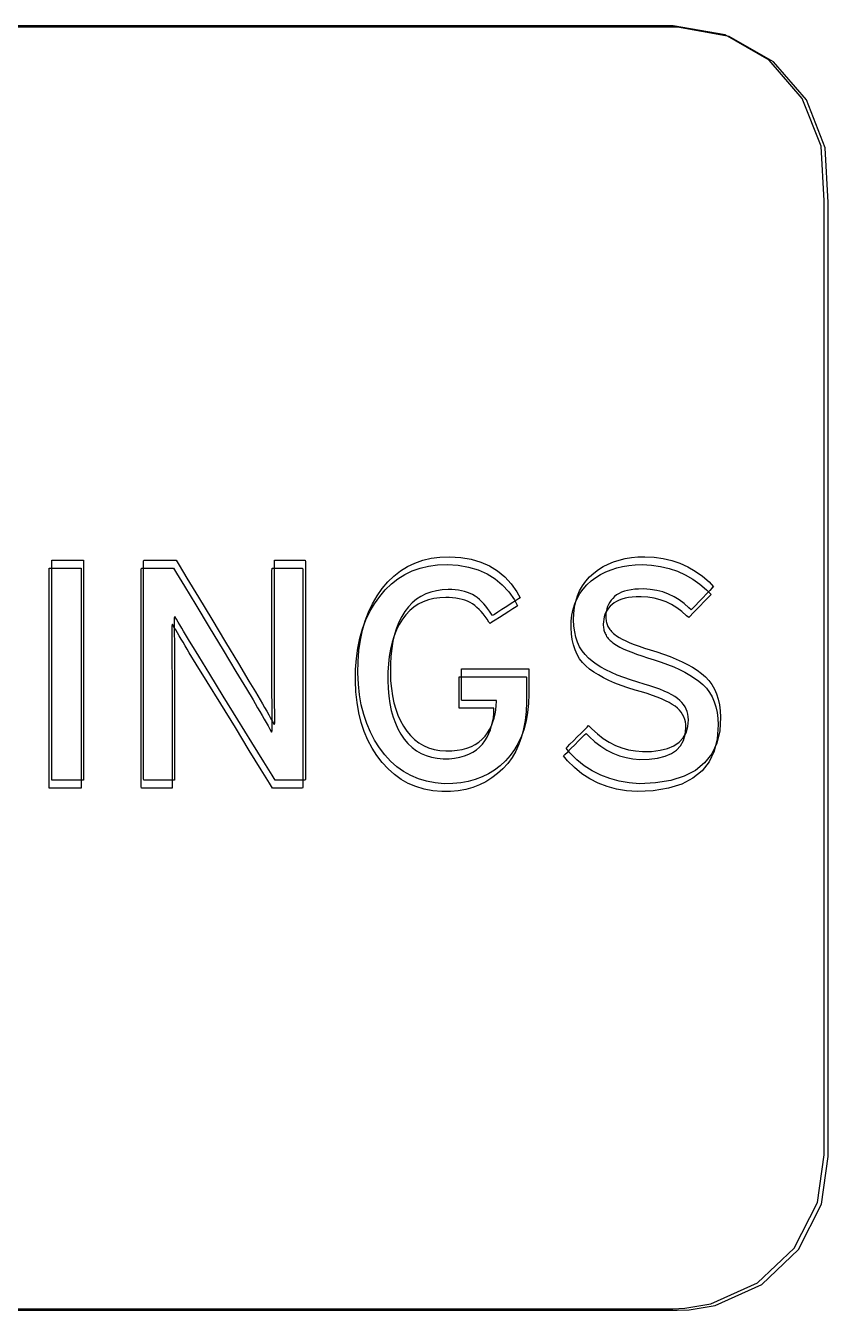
# Model space of a CAD drawing. Extents: x 1 to 47.7, y 0.2 to 35.
# Drawn here: x 15.934 to 16.36, y 11.834 to 12.514 of the extents above; entities that cross this region are included whole.
import ezdxf

# ---------------------------------------------------------------- set-up
doc = ezdxf.new("R2010")
doc.units = 0
doc.header["$MEASUREMENT"] = 0
for name, color, linetype in [('4_1__5U__UP_TO_TWO_IO_BOAR', 7, 'CONTINUOUS'), ('4_2__5U__FRONT_PANEL_W_24_', 7, 'CONTINUOUS'), ('5_1___24__TARGET_LEDS___12', 7, 'CONTINUOUS')]:
    doc.layers.add(name, color=color, linetype=linetype)

msp = doc.modelspace()

# ---------------------------------------------------------------- linework, layer by layer
at = {"layer": '4_1__5U__UP_TO_TWO_IO_BOAR'}
for points in [[(15.84645, 11.83359), (15.94355, 11.83359), (16.03312, 11.83359), (16.11263, 11.83359), (16.17957, 11.83359), (16.23142, 11.83359), (16.26568, 11.83359), (16.27983, 11.83359), (16.28622, 11.83382), (16.30005, 11.83611), (16.32478, 11.84725), (16.34416, 11.86573), (16.35646, 11.8898), (16.36006, 11.91508), (16.36006, 11.92445), (16.36006, 11.94154), (16.36006, 11.99484), (16.36006, 12.06679), (16.36006, 12.14924), (16.36006, 12.31298), (16.36006, 12.37793), (16.36006, 12.42072), (16.35844, 12.4497), (16.34848, 12.47506), (16.33094, 12.49531), (16.30756, 12.50872), (16.28007, 12.51358), (16.28007, 12.51358), (16.26899, 12.51358), (16.23745, 12.51358), (16.18796, 12.51358), (16.12302, 12.51358), (16.04515, 12.51358), (15.95687, 12.51358), (15.75912, 12.51358)], [(15.94822, 12.1145), (15.94822, 12.23111), (15.96512, 12.23111), (15.96512, 12.1145), (15.94822, 12.1145)]]:
    msp.add_lwpolyline(points, dxfattribs=at)
for points in [[(16.06669, 12.1145), (16.06505, 12.11716), (16.06066, 12.12429), (16.05436, 12.13453), (16.04694, 12.14658), (16.03923, 12.1591), (16.03205, 12.17077), (16.0262, 12.18026), (16.02252, 12.18625), (16.02134, 12.18817), (16.02025, 12.19), (16.01919, 12.19178), (16.01816, 12.1935), (16.01717, 12.19517), (16.01622, 12.1968), (16.0153, 12.19837), (16.01441, 12.19989), (16.01356, 12.20135), (16.01321, 12.2004), (16.01322, 12.1976), (16.01322, 12.1947), (16.01324, 12.19172), (16.01326, 12.18865), (16.01328, 12.18548), (16.0133, 12.18223), (16.01333, 12.17888), (16.01337, 12.17545), (16.01337, 12.17331), (16.01337, 12.16789), (16.01337, 12.15972), (16.01337, 12.14991), (16.01337, 12.13954), (16.01337, 12.12973), (16.01337, 12.12156), (16.01337, 12.11613), (16.01336, 12.1145), (16.0126, 12.1145), (16.01088, 12.1145), (16.00851, 12.1145), (16.00577, 12.1145), (16.00297, 12.1145), (16.00041, 12.1145), (15.99837, 12.1145), (15.99716, 12.1145), (15.99696, 12.11531), (15.99696, 12.12287), (15.99696, 12.13662), (15.99696, 12.15445), (15.99696, 12.17424), (15.99696, 12.19388), (15.99696, 12.21125), (15.99696, 12.22425), (15.99696, 12.23075), (15.99729, 12.23111), (15.9987, 12.23111), (16.00094, 12.23111), (16.00369, 12.23111), (16.00665, 12.23111), (16.00949, 12.23111), (16.01191, 12.23111), (16.01358, 12.23111), (16.01421, 12.23111), (16.01578, 12.22852), (16.01996, 12.22159), (16.02598, 12.21161), (16.03305, 12.19989), (16.0404, 12.1877), (16.04725, 12.17635), (16.05282, 12.16711), (16.05634, 12.16129), (16.05753, 12.1593), (16.05879, 12.15713), (16.06, 12.15504), (16.06115, 12.15303), (16.06226, 12.15109), (16.06331, 12.14922), (16.06432, 12.14743), (16.06527, 12.14572), (16.06617, 12.14408), (16.06652, 12.14501), (16.06649, 12.14791), (16.06646, 12.15088), (16.06644, 12.15393), (16.06642, 12.15707), (16.0664, 12.16028), (16.06639, 12.16358), (16.06638, 12.16696), (16.06638, 12.17042), (16.06638, 12.17256), (16.06638, 12.17796), (16.06638, 12.18609), (16.06638, 12.19586), (16.06638, 12.20618), (16.06638, 12.21595), (16.06638, 12.22408), (16.06638, 12.22948), (16.06639, 12.23111), (16.06715, 12.23111), (16.06887, 12.23111), (16.07124, 12.23111), (16.07398, 12.23111), (16.07678, 12.23111), (16.07935, 12.23111), (16.08138, 12.23111), (16.08259, 12.23111), (16.08279, 12.23029), (16.08279, 12.22274), (16.08279, 12.20899), (16.08279, 12.19116), (16.08279, 12.17137), (16.08279, 12.15173), (16.08279, 12.13436), (16.08279, 12.12136), (16.08279, 12.11486), (16.08248, 12.1145), (16.08117, 12.1145), (16.07908, 12.1145), (16.07651, 12.1145), (16.07375, 12.1145), (16.0711, 12.1145), (16.06885, 12.1145), (16.06728, 12.1145)], [(16.20128, 12.16014), (16.2011, 12.15514), (16.20061, 12.1504), (16.19983, 12.14594), (16.19874, 12.14175), (16.19735, 12.13782), (16.19566, 12.13416), (16.19367, 12.13077), (16.19138, 12.12765), (16.18879, 12.12479), (16.18599, 12.12218), (16.183, 12.11988), (16.17982, 12.1179), (16.17644, 12.11624), (16.17287, 12.11488), (16.1691, 12.11385), (16.16515, 12.11313), (16.16099, 12.11272), (16.15643, 12.11269), (16.15162, 12.11315), (16.14706, 12.11403), (16.14274, 12.11532), (16.13868, 12.11703), (16.13486, 12.11916), (16.13129, 12.12171), (16.12796, 12.12467), (16.12489, 12.12805), (16.12202, 12.13178), (16.11944, 12.13575), (16.11719, 12.14001), (16.11526, 12.14454), (16.11367, 12.14935), (16.1124, 12.15445), (16.11147, 12.15982), (16.11086, 12.16546), (16.11059, 12.17139), (16.11069, 12.17744), (16.11114, 12.18323), (16.11192, 12.18875), (16.11303, 12.19399), (16.11446, 12.19896), (16.11623, 12.20366), (16.11833, 12.20809), (16.12075, 12.21224), (16.1235, 12.21612), (16.12647, 12.21965), (16.12967, 12.22276), (16.13313, 12.22547), (16.13683, 12.22775), (16.14078, 12.22963), (16.14498, 12.23109), (16.14942, 12.23214), (16.15412, 12.23277), (16.15922, 12.23297), (16.16514, 12.23258), (16.17065, 12.23164), (16.17574, 12.23014), (16.18041, 12.22808), (16.18467, 12.22548), (16.18851, 12.22232), (16.19194, 12.21861), (16.19495, 12.21435), (16.19666, 12.21116), (16.19581, 12.21061), (16.19415, 12.20955), (16.19196, 12.20814), (16.18949, 12.20656), (16.187, 12.20496), (16.18475, 12.20352), (16.18301, 12.2024), (16.18202, 12.20177), (16.1814, 12.20253), (16.18041, 12.20406), (16.1794, 12.2055), (16.17836, 12.20685), (16.17729, 12.2081), (16.17619, 12.20926), (16.17506, 12.21032), (16.17389, 12.21129), (16.1727, 12.21216), (16.17144, 12.21288), (16.17009, 12.21351), (16.16867, 12.21405), (16.16717, 12.21451), (16.16559, 12.21489), (16.16393, 12.21518), (16.1622, 12.2154), (16.16038, 12.21553), (16.1585, 12.21558), (16.15534, 12.21543), (16.15223, 12.21499), (16.14931, 12.21427), (16.14656, 12.21327), (16.14399, 12.21198), (16.1416, 12.21041), (16.13939, 12.20856), (16.13737, 12.20642), (16.13552, 12.204), (16.13385, 12.20127), (16.13238, 12.19833), (16.13112, 12.19516), (16.13005, 12.19178), (16.1292, 12.18817), (16.12854, 12.18434), (16.12809, 12.1803), (16.12785, 12.17603), (16.1278, 12.17157), (16.12796, 12.16726), (16.12833, 12.16317), (16.12889, 12.15929), (16.12966, 12.15563), (16.13064, 12.15219), (16.13181, 12.14896), (16.13319, 12.14595), (16.13478, 12.14315), (16.13655, 12.14054), (16.1385, 12.13817), (16.14063, 12.1361), (16.14294, 12.13433), (16.14544, 12.13287), (16.14811, 12.13171), (16.15096, 12.13086), (16.154, 12.1303), (16.15721, 12.13005), (16.16036, 12.13011), (16.16325, 12.1304), (16.16595, 12.13088), (16.16844, 12.13155), (16.17075, 12.13242), (16.17286, 12.13349), (16.17477, 12.13475), (16.17649, 12.13621), (16.17801, 12.13786), (16.17929, 12.13964), (16.18041, 12.14148), (16.18138, 12.1434), (16.18221, 12.14539), (16.18288, 12.14745), (16.1834, 12.14959), (16.18377, 12.1518), (16.18399, 12.15409), (16.18405, 12.15633), (16.18405, 12.15635), (16.18405, 12.1564), (16.18405, 12.15647), (16.18405, 12.15655), (16.18405, 12.15663), (16.18405, 12.15671), (16.18405, 12.15677), (16.18405, 12.15681), (16.18402, 12.15682), (16.18306, 12.15682), (16.18108, 12.15682), (16.1784, 12.15682), (16.17534, 12.15682), (16.17223, 12.15682), (16.16938, 12.15682), (16.16714, 12.15682), (16.1658, 12.15682), (16.16558, 12.15693), (16.16558, 12.158), (16.16558, 12.15994), (16.16558, 12.16246), (16.16558, 12.16526), (16.16558, 12.16806), (16.16558, 12.17056), (16.16558, 12.17246), (16.16558, 12.17348), (16.16609, 12.17357), (16.16876, 12.17357), (16.17317, 12.17357), (16.17871, 12.17357), (16.18473, 12.17357), (16.19062, 12.17357), (16.19576, 12.17357), (16.1995, 12.17357), (16.20123, 12.17357), (16.20128, 12.17325), (16.20128, 12.1721), (16.20128, 12.17034), (16.20128, 12.16821), (16.20128, 12.16593), (16.20128, 12.16375), (16.20128, 12.1619), (16.20128, 12.16062)], [(16.30292, 12.14798), (16.30245, 12.14062), (16.30088, 12.13412), (16.29822, 12.12847), (16.29446, 12.12368), (16.28961, 12.11975), (16.28366, 12.11668), (16.27661, 12.11446), (16.26847, 12.1131), (16.25999, 12.11266), (16.25444, 12.1131), (16.24915, 12.114), (16.24413, 12.11536), (16.23937, 12.11717), (16.23489, 12.11944), (16.23067, 12.12217), (16.22672, 12.12535), (16.22304, 12.12899), (16.22096, 12.13154), (16.22169, 12.13227), (16.22307, 12.13364), (16.22488, 12.13545), (16.22691, 12.13747), (16.22895, 12.1395), (16.23077, 12.14132), (16.23218, 12.14272), (16.23295, 12.14349), (16.23467, 12.14185), (16.23762, 12.13911), (16.24069, 12.13672), (16.24387, 12.13468), (16.24717, 12.133), (16.25058, 12.13165), (16.25412, 12.13066), (16.25776, 12.13002), (16.26152, 12.12973), (16.26631, 12.12983), (16.27087, 12.13039), (16.27482, 12.13138), (16.27817, 12.13281), (16.28092, 12.13468), (16.28306, 12.13699), (16.2846, 12.13973), (16.28553, 12.14292), (16.28586, 12.14654), (16.2858, 12.14815), (16.28559, 12.14957), (16.28524, 12.15094), (16.28475, 12.15225), (16.28412, 12.15349), (16.28334, 12.15468), (16.28242, 12.1558), (16.28136, 12.15686), (16.28015, 12.15786), (16.27869, 12.15886), (16.27701, 12.15984), (16.27511, 12.16081), (16.273, 12.16177), (16.27068, 12.16272), (16.26814, 12.16366), (16.26538, 12.16459), (16.26241, 12.16551), (16.25898, 12.1665), (16.25514, 12.16767), (16.25154, 12.16891), (16.24817, 12.17021), (16.24503, 12.17157), (16.24212, 12.17299), (16.23945, 12.17448), (16.237, 12.17602), (16.23479, 12.17763), (16.2328, 12.17927), (16.23103, 12.18108), (16.22948, 12.18309), (16.22817, 12.18531), (16.22708, 12.18774), (16.22622, 12.19037), (16.22558, 12.19321), (16.22518, 12.19626), (16.225, 12.19952), (16.22508, 12.20293), (16.22545, 12.2062), (16.22609, 12.2093), (16.227, 12.21222), (16.22819, 12.21498), (16.22966, 12.21757), (16.2314, 12.21999), (16.23341, 12.22224), (16.2357, 12.22433), (16.23812, 12.22614), (16.24067, 12.22773), (16.24337, 12.22911), (16.24621, 12.23028), (16.2492, 12.23124), (16.25233, 12.23199), (16.25561, 12.23253), (16.25904, 12.23287), (16.26274, 12.23298), (16.26771, 12.2327), (16.27247, 12.23203), (16.27703, 12.23096), (16.28139, 12.22948), (16.28555, 12.22761), (16.28951, 12.22534), (16.29326, 12.22266), (16.29682, 12.21959), (16.2992, 12.21711), (16.29854, 12.21643), (16.29723, 12.21508), (16.29548, 12.21326), (16.29348, 12.21119), (16.29147, 12.2091), (16.28963, 12.20721), (16.2882, 12.20572), (16.28737, 12.20486), (16.28613, 12.20591), (16.28367, 12.20816), (16.28105, 12.21013), (16.27828, 12.21181), (16.27536, 12.2132), (16.27228, 12.2143), (16.26905, 12.21512), (16.26566, 12.21565), (16.26212, 12.21589), (16.25945, 12.21586), (16.25737, 12.2157), (16.25543, 12.21545), (16.25363, 12.2151), (16.25197, 12.21465), (16.25045, 12.21411), (16.24906, 12.21346), (16.24781, 12.21272), (16.2467, 12.21187), (16.24572, 12.21092), (16.24486, 12.2099), (16.24411, 12.20883), (16.24348, 12.20771), (16.24296, 12.20654), (16.24256, 12.20531), (16.24227, 12.20403), (16.2421, 12.2027), (16.24205, 12.20136), (16.24207, 12.20068), (16.24211, 12.20003), (16.24219, 12.1994), (16.24229, 12.19879), (16.24242, 12.1982), (16.24258, 12.19763), (16.24277, 12.19708), (16.24298, 12.19655), (16.24322, 12.19604), (16.24351, 12.19549), (16.24384, 12.19494), (16.24422, 12.1944), (16.24464, 12.19387), (16.24512, 12.19335), (16.24563, 12.19283), (16.2462, 12.19231), (16.24681, 12.19181), (16.24772, 12.19113), (16.24915, 12.19022), (16.25081, 12.18929), (16.25269, 12.18836), (16.2548, 12.18742), (16.25714, 12.18647), (16.25971, 12.18551), (16.2625, 12.18455), (16.26553, 12.18357), (16.26908, 12.1825), (16.27272, 12.18131), (16.27616, 12.18006), (16.27941, 12.17874), (16.28247, 12.17735), (16.28534, 12.1759), (16.28802, 12.17437), (16.29051, 12.17278), (16.29281, 12.17113), (16.2949, 12.16936), (16.29675, 12.16739), (16.29836, 12.16522), (16.29973, 12.16285), (16.30085, 12.16028), (16.30173, 12.15751), (16.30237, 12.15453), (16.30277, 12.15136)]]:
    msp.add_lwpolyline(points, close=True, dxfattribs=at)
at = {"layer": '4_2__5U__FRONT_PANEL_W_24_'}
for points in [[(15.84424, 11.83444), (15.94134, 11.83444), (16.03091, 11.83444), (16.11042, 11.83444), (16.17736, 11.83444), (16.22921, 11.83444), (16.26347, 11.83444), (16.27762, 11.83444), (16.28401, 11.83467), (16.29784, 11.83696), (16.32258, 11.8481), (16.34196, 11.86658), (16.35426, 11.89065), (16.35785, 11.91592), (16.35785, 11.92529), (16.35785, 11.94239), (16.35785, 11.99568), (16.35785, 12.06763), (16.35785, 12.15009), (16.35785, 12.31382), (16.35785, 12.37878), (16.35785, 12.42157), (16.35623, 12.45055), (16.34627, 12.47591), (16.32873, 12.49616), (16.30536, 12.50957), (16.27786, 12.51442), (16.27786, 12.51442), (16.26678, 12.51442), (16.23524, 12.51442), (16.18575, 12.51442), (16.12081, 12.51442), (16.04294, 12.51442), (15.95466, 12.51442), (15.75691, 12.51442)], [(15.94687, 12.11033), (15.94687, 12.22695), (15.96377, 12.22695), (15.96377, 12.11033), (15.94687, 12.11033)]]:
    msp.add_lwpolyline(points, dxfattribs=at)
for points in [[(16.19994, 12.15597), (16.19975, 12.15097), (16.19927, 12.14624), (16.19848, 12.14178), (16.19739, 12.13758), (16.19601, 12.13365), (16.19432, 12.13), (16.19233, 12.12661), (16.19004, 12.12348), (16.18745, 12.12062), (16.18465, 12.11801), (16.18166, 12.11572), (16.17848, 12.11374), (16.1751, 12.11207), (16.17153, 12.11072), (16.16776, 12.10968), (16.1638, 12.10896), (16.15965, 12.10855), (16.15509, 12.10852), (16.15028, 12.10898), (16.14572, 12.10986), (16.1414, 12.11116), (16.13733, 12.11287), (16.13352, 12.115), (16.12994, 12.11755), (16.12662, 12.12051), (16.12354, 12.12389), (16.12068, 12.12761), (16.1181, 12.13159), (16.11584, 12.13584), (16.11392, 12.14038), (16.11233, 12.14519), (16.11106, 12.15028), (16.11012, 12.15565), (16.10952, 12.1613), (16.10924, 12.16723), (16.10935, 12.17328), (16.1098, 12.17906), (16.11057, 12.18458), (16.11168, 12.18983), (16.11312, 12.1948), (16.11489, 12.1995), (16.11698, 12.20392), (16.11941, 12.20808), (16.12216, 12.21196), (16.12512, 12.21549), (16.12833, 12.2186), (16.13178, 12.2213), (16.13549, 12.22359), (16.13944, 12.22546), (16.14364, 12.22692), (16.14808, 12.22797), (16.15278, 12.22861), (16.15788, 12.22881), (16.1638, 12.22842), (16.1693, 12.22747), (16.17439, 12.22597), (16.17907, 12.22392), (16.18332, 12.22132), (16.18717, 12.21816), (16.19059, 12.21445), (16.1936, 12.21018), (16.19532, 12.20699), (16.19446, 12.20644), (16.19281, 12.20538), (16.19062, 12.20398), (16.18815, 12.20239), (16.18566, 12.2008), (16.18341, 12.19935), (16.18166, 12.19823), (16.18068, 12.1976), (16.18005, 12.19836), (16.17907, 12.1999), (16.17806, 12.20134), (16.17702, 12.20268), (16.17595, 12.20394), (16.17485, 12.20509), (16.17371, 12.20615), (16.17255, 12.20712), (16.17135, 12.20799), (16.17009, 12.20872), (16.16875, 12.20934), (16.16732, 12.20989), (16.16582, 12.21035), (16.16424, 12.21072), (16.16259, 12.21102), (16.16085, 12.21123), (16.15904, 12.21136), (16.15715, 12.21141), (16.154, 12.21126), (16.15089, 12.21083), (16.14796, 12.21011), (16.14521, 12.20911), (16.14264, 12.20782), (16.14025, 12.20625), (16.13805, 12.2044), (16.13602, 12.20226), (16.13418, 12.19983), (16.1325, 12.19711), (16.13104, 12.19416), (16.12977, 12.191), (16.12871, 12.18761), (16.12785, 12.18401), (16.1272, 12.18018), (16.12675, 12.17613), (16.1265, 12.17186), (16.12646, 12.16741), (16.12662, 12.1631), (16.12698, 12.15901), (16.12755, 12.15513), (16.12832, 12.15147), (16.12929, 12.14802), (16.13047, 12.14479), (16.13185, 12.14178), (16.13343, 12.13899), (16.13521, 12.13637), (16.13716, 12.134), (16.13929, 12.13194), (16.1416, 12.13017), (16.14409, 12.12871), (16.14677, 12.12755), (16.14962, 12.12669), (16.15265, 12.12614), (16.15587, 12.12588), (16.15902, 12.12595), (16.16191, 12.12623), (16.1646, 12.12671), (16.1671, 12.12739), (16.16941, 12.12826), (16.17151, 12.12932), (16.17343, 12.13059), (16.17514, 12.13204), (16.17667, 12.1337), (16.17795, 12.13547), (16.17907, 12.13732), (16.18004, 12.13923), (16.18086, 12.14122), (16.18153, 12.14329), (16.18205, 12.14543), (16.18242, 12.14764), (16.18264, 12.14992), (16.18271, 12.15217), (16.18271, 12.15219), (16.18271, 12.15223), (16.18271, 12.1523), (16.18271, 12.15238), (16.18271, 12.15246), (16.18271, 12.15254), (16.18271, 12.1526), (16.18271, 12.15265), (16.18267, 12.15266), (16.18172, 12.15266), (16.17974, 12.15266), (16.17706, 12.15266), (16.17401, 12.15266), (16.17089, 12.15266), (16.16805, 12.15266), (16.1658, 12.15266), (16.16448, 12.15266), (16.16425, 12.15277), (16.16425, 12.15383), (16.16425, 12.15577), (16.16425, 12.15829), (16.16425, 12.1611), (16.16425, 12.1639), (16.16425, 12.1664), (16.16425, 12.1683), (16.16425, 12.16932), (16.16476, 12.16941), (16.16743, 12.16941), (16.17184, 12.16941), (16.17737, 12.16941), (16.1834, 12.16941), (16.18929, 12.16941), (16.19442, 12.16941), (16.19816, 12.16941), (16.19989, 12.16941), (16.19994, 12.16909), (16.19994, 12.16794), (16.19994, 12.16618), (16.19994, 12.16404), (16.19994, 12.16177), (16.19994, 12.15958), (16.19994, 12.15773), (16.19994, 12.15645)], [(16.30158, 12.14381), (16.30111, 12.13645), (16.29954, 12.12995), (16.29688, 12.12431), (16.29312, 12.11952), (16.28826, 12.11559), (16.28232, 12.11251), (16.27527, 12.1103), (16.26713, 12.10893), (16.25865, 12.10849), (16.25309, 12.10894), (16.2478, 12.10984), (16.24278, 12.11119), (16.23803, 12.11301), (16.23354, 12.11528), (16.22933, 12.118), (16.22538, 12.12119), (16.22169, 12.12482), (16.21962, 12.12737), (16.22035, 12.1281), (16.22173, 12.12948), (16.22354, 12.13128), (16.22557, 12.13331), (16.2276, 12.13533), (16.22943, 12.13715), (16.23084, 12.13855), (16.23161, 12.13932), (16.23332, 12.13768), (16.23628, 12.13495), (16.23934, 12.13256), (16.24253, 12.13052), (16.24583, 12.12883), (16.24924, 12.12749), (16.25277, 12.1265), (16.25642, 12.12586), (16.26018, 12.12556), (16.26497, 12.12567), (16.26953, 12.12622), (16.27348, 12.12721), (16.27683, 12.12865), (16.27957, 12.13051), (16.28171, 12.13282), (16.28325, 12.13557), (16.28419, 12.13876), (16.28452, 12.14238), (16.28445, 12.14398), (16.28425, 12.14541), (16.2839, 12.14678), (16.28341, 12.14808), (16.28277, 12.14933), (16.282, 12.15051), (16.28108, 12.15163), (16.28002, 12.1527), (16.27881, 12.1537), (16.27734, 12.15469), (16.27566, 12.15568), (16.27377, 12.15665), (16.27166, 12.15761), (16.26934, 12.15856), (16.26679, 12.1595), (16.26404, 12.16043), (16.26107, 12.16135), (16.25764, 12.16233), (16.2538, 12.16351), (16.2502, 12.16475), (16.24683, 12.16605), (16.24369, 12.16741), (16.24078, 12.16883), (16.2381, 12.17031), (16.23566, 12.17186), (16.23345, 12.17346), (16.23146, 12.17511), (16.22969, 12.17691), (16.22814, 12.17893), (16.22683, 12.18114), (16.22574, 12.18357), (16.22487, 12.18621), (16.22424, 12.18905), (16.22383, 12.1921), (16.22366, 12.19535), (16.22374, 12.19876), (16.22411, 12.20203), (16.22475, 12.20513), (16.22567, 12.20806), (16.22686, 12.21082), (16.22832, 12.21341), (16.23006, 12.21583), (16.23207, 12.21808), (16.23436, 12.22016), (16.23677, 12.22197), (16.23933, 12.22356), (16.24202, 12.22494), (16.24487, 12.22612), (16.24785, 12.22708), (16.25099, 12.22783), (16.25427, 12.22837), (16.25769, 12.2287), (16.2614, 12.22882), (16.26637, 12.22854), (16.27113, 12.22787), (16.27569, 12.22679), (16.28005, 12.22532), (16.28421, 12.22345), (16.28816, 12.22117), (16.29192, 12.2185), (16.29548, 12.21543), (16.29786, 12.21295), (16.2972, 12.21227), (16.29589, 12.21091), (16.29413, 12.20909), (16.29214, 12.20703), (16.29012, 12.20494), (16.28829, 12.20304), (16.28685, 12.20155), (16.28602, 12.20069), (16.28479, 12.20174), (16.28233, 12.204), (16.27971, 12.20596), (16.27694, 12.20764), (16.27402, 12.20904), (16.27094, 12.21014), (16.26771, 12.21095), (16.26432, 12.21148), (16.26078, 12.21172), (16.2581, 12.21169), (16.25602, 12.21154), (16.25408, 12.21129), (16.25228, 12.21094), (16.25062, 12.21049), (16.2491, 12.20994), (16.24772, 12.2093), (16.24647, 12.20855), (16.24536, 12.20771), (16.24438, 12.20675), (16.24352, 12.20574), (16.24277, 12.20467), (16.24213, 12.20355), (16.24162, 12.20237), (16.24122, 12.20115), (16.24093, 12.19987), (16.24076, 12.19854), (16.24071, 12.19719), (16.24073, 12.19652), (16.24077, 12.19586), (16.24084, 12.19523), (16.24095, 12.19462), (16.24108, 12.19403), (16.24124, 12.19346), (16.24142, 12.19292), (16.24164, 12.19239), (16.24188, 12.19187), (16.24217, 12.19132), (16.2425, 12.19078), (16.24288, 12.19024), (16.2433, 12.18971), (16.24377, 12.18918), (16.24429, 12.18866), (16.24486, 12.18815), (16.24547, 12.18764), (16.24638, 12.18697), (16.24781, 12.18605), (16.24947, 12.18513), (16.25135, 12.1842), (16.25346, 12.18326), (16.2558, 12.18231), (16.25837, 12.18135), (16.26116, 12.18038), (16.26418, 12.17941), (16.26774, 12.17834), (16.27137, 12.17715), (16.27482, 12.1759), (16.27807, 12.17458), (16.28113, 12.17319), (16.284, 12.17173), (16.28668, 12.17021), (16.28917, 12.16862), (16.29147, 12.16696), (16.29356, 12.1652), (16.29541, 12.16323), (16.29702, 12.16106), (16.29838, 12.15869), (16.29951, 12.15612), (16.30039, 12.15335), (16.30103, 12.15037), (16.30143, 12.14719)], [(16.06535, 12.11033), (16.06371, 12.113), (16.05932, 12.12012), (16.05301, 12.13037), (16.0456, 12.14242), (16.03789, 12.15494), (16.0307, 12.16661), (16.02486, 12.1761), (16.02118, 12.18208), (16.02, 12.18401), (16.01891, 12.18584), (16.01785, 12.18761), (16.01682, 12.18934), (16.01583, 12.19101), (16.01488, 12.19263), (16.01396, 12.1942), (16.01307, 12.19572), (16.01222, 12.19719), (16.01187, 12.19624), (16.01187, 12.19343), (16.01188, 12.19054), (16.0119, 12.18756), (16.01191, 12.18448), (16.01193, 12.18132), (16.01196, 12.17806), (16.01199, 12.17472), (16.01203, 12.17129), (16.01203, 12.16915), (16.01203, 12.16372), (16.01203, 12.15555), (16.01203, 12.14574), (16.01203, 12.13538), (16.01203, 12.12557), (16.01203, 12.1174), (16.01203, 12.11197), (16.01202, 12.11033), (16.01126, 12.11033), (16.00954, 12.11033), (16.00717, 12.11033), (16.00443, 12.11033), (16.00163, 12.11033), (15.99906, 12.11033), (15.99703, 12.11033), (15.99582, 12.11033), (15.99562, 12.11115), (15.99562, 12.11871), (15.99562, 12.13246), (15.99562, 12.15028), (15.99562, 12.17007), (15.99562, 12.18971), (15.99562, 12.20709), (15.99562, 12.22008), (15.99562, 12.22658), (15.99595, 12.22695), (15.99736, 12.22695), (15.9996, 12.22695), (16.00235, 12.22695), (16.0053, 12.22695), (16.00815, 12.22695), (16.01056, 12.22695), (16.01224, 12.22695), (16.01287, 12.22695), (16.01444, 12.22435), (16.01862, 12.21742), (16.02464, 12.20745), (16.03171, 12.19572), (16.03906, 12.18354), (16.04591, 12.17218), (16.05148, 12.16295), (16.055, 12.15712), (16.05618, 12.15514), (16.05744, 12.15297), (16.05865, 12.15088), (16.05981, 12.14887), (16.06092, 12.14693), (16.06197, 12.14506), (16.06297, 12.14327), (16.06393, 12.14156), (16.06483, 12.13991), (16.06518, 12.14085), (16.06514, 12.14374), (16.06511, 12.14671), (16.06509, 12.14977), (16.06507, 12.1529), (16.06505, 12.15612), (16.06504, 12.15942), (16.06504, 12.1628), (16.06504, 12.16626), (16.06504, 12.16839), (16.06504, 12.1738), (16.06504, 12.18193), (16.06504, 12.1917), (16.06504, 12.20201), (16.06504, 12.21178), (16.06504, 12.21991), (16.06504, 12.22532), (16.06505, 12.22695), (16.06581, 12.22695), (16.06753, 12.22695), (16.0699, 12.22695), (16.07264, 12.22695), (16.07544, 12.22695), (16.078, 12.22695), (16.08004, 12.22695), (16.08125, 12.22695), (16.08145, 12.22613), (16.08145, 12.21857), (16.08145, 12.20483), (16.08145, 12.187), (16.08145, 12.16721), (16.08145, 12.14757), (16.08145, 12.13019), (16.08145, 12.1172), (16.08145, 12.1107), (16.08114, 12.11033), (16.07982, 12.11033), (16.07774, 12.11033), (16.07517, 12.11033), (16.07241, 12.11033), (16.06976, 12.11033), (16.0675, 12.11033), (16.06594, 12.11033)]]:
    msp.add_lwpolyline(points, close=True, dxfattribs=at)
at = {"layer": '5_1___24__TARGET_LEDS___12'}
for points in [[(15.84424, 11.83444), (15.94134, 11.83444), (16.03091, 11.83444), (16.11042, 11.83444), (16.17736, 11.83444), (16.22921, 11.83444), (16.26347, 11.83444), (16.27762, 11.83444), (16.28401, 11.83467), (16.29784, 11.83696), (16.32258, 11.8481), (16.34196, 11.86658), (16.35426, 11.89065), (16.35785, 11.91592), (16.35785, 11.92529), (16.35785, 11.94239), (16.35785, 11.99568), (16.35785, 12.06763), (16.35785, 12.15009), (16.35785, 12.31382), (16.35785, 12.37878), (16.35785, 12.42157), (16.35623, 12.45055), (16.34627, 12.47591), (16.32873, 12.49616), (16.30536, 12.50957), (16.27786, 12.51442), (16.27786, 12.51442), (16.26678, 12.51442), (16.23524, 12.51442), (16.18575, 12.51442), (16.12081, 12.51442), (16.04294, 12.51442), (15.95466, 12.51442), (15.75691, 12.51442)], [(15.94687, 12.11033), (15.94687, 12.22695), (15.96377, 12.22695), (15.96377, 12.11033), (15.94687, 12.11033)]]:
    msp.add_lwpolyline(points, dxfattribs=at)
for points in [[(16.19994, 12.15597), (16.19975, 12.15097), (16.19927, 12.14624), (16.19848, 12.14178), (16.19739, 12.13758), (16.19601, 12.13365), (16.19432, 12.13), (16.19233, 12.12661), (16.19004, 12.12348), (16.18745, 12.12062), (16.18465, 12.11801), (16.18166, 12.11572), (16.17848, 12.11374), (16.1751, 12.11207), (16.17153, 12.11072), (16.16776, 12.10968), (16.1638, 12.10896), (16.15965, 12.10855), (16.15509, 12.10852), (16.15028, 12.10898), (16.14572, 12.10986), (16.1414, 12.11116), (16.13733, 12.11287), (16.13352, 12.115), (16.12994, 12.11755), (16.12662, 12.12051), (16.12354, 12.12389), (16.12068, 12.12761), (16.1181, 12.13159), (16.11584, 12.13584), (16.11392, 12.14038), (16.11233, 12.14519), (16.11106, 12.15028), (16.11012, 12.15565), (16.10952, 12.1613), (16.10924, 12.16723), (16.10935, 12.17328), (16.1098, 12.17906), (16.11057, 12.18458), (16.11168, 12.18983), (16.11312, 12.1948), (16.11489, 12.1995), (16.11698, 12.20392), (16.11941, 12.20808), (16.12216, 12.21196), (16.12512, 12.21549), (16.12833, 12.2186), (16.13178, 12.2213), (16.13549, 12.22359), (16.13944, 12.22546), (16.14364, 12.22692), (16.14808, 12.22797), (16.15278, 12.22861), (16.15788, 12.22881), (16.1638, 12.22842), (16.1693, 12.22747), (16.17439, 12.22597), (16.17907, 12.22392), (16.18332, 12.22132), (16.18717, 12.21816), (16.19059, 12.21445), (16.1936, 12.21018), (16.19532, 12.20699), (16.19446, 12.20644), (16.19281, 12.20538), (16.19062, 12.20398), (16.18815, 12.20239), (16.18566, 12.2008), (16.18341, 12.19935), (16.18166, 12.19823), (16.18068, 12.1976), (16.18005, 12.19836), (16.17907, 12.1999), (16.17806, 12.20134), (16.17702, 12.20268), (16.17595, 12.20394), (16.17485, 12.20509), (16.17371, 12.20615), (16.17255, 12.20712), (16.17135, 12.20799), (16.17009, 12.20872), (16.16875, 12.20934), (16.16732, 12.20989), (16.16582, 12.21035), (16.16424, 12.21072), (16.16259, 12.21102), (16.16085, 12.21123), (16.15904, 12.21136), (16.15715, 12.21141), (16.154, 12.21126), (16.15089, 12.21083), (16.14796, 12.21011), (16.14521, 12.20911), (16.14264, 12.20782), (16.14025, 12.20625), (16.13805, 12.2044), (16.13602, 12.20226), (16.13418, 12.19983), (16.1325, 12.19711), (16.13104, 12.19416), (16.12977, 12.191), (16.12871, 12.18761), (16.12785, 12.18401), (16.1272, 12.18018), (16.12675, 12.17613), (16.1265, 12.17186), (16.12646, 12.16741), (16.12662, 12.1631), (16.12698, 12.15901), (16.12755, 12.15513), (16.12832, 12.15147), (16.12929, 12.14802), (16.13047, 12.14479), (16.13185, 12.14178), (16.13343, 12.13899), (16.13521, 12.13637), (16.13716, 12.134), (16.13929, 12.13194), (16.1416, 12.13017), (16.14409, 12.12871), (16.14677, 12.12755), (16.14962, 12.12669), (16.15265, 12.12614), (16.15587, 12.12588), (16.15902, 12.12595), (16.16191, 12.12623), (16.1646, 12.12671), (16.1671, 12.12739), (16.16941, 12.12826), (16.17151, 12.12932), (16.17343, 12.13059), (16.17514, 12.13204), (16.17667, 12.1337), (16.17795, 12.13547), (16.17907, 12.13732), (16.18004, 12.13923), (16.18086, 12.14122), (16.18153, 12.14329), (16.18205, 12.14543), (16.18242, 12.14764), (16.18264, 12.14992), (16.18271, 12.15217), (16.18271, 12.15219), (16.18271, 12.15223), (16.18271, 12.1523), (16.18271, 12.15238), (16.18271, 12.15246), (16.18271, 12.15254), (16.18271, 12.1526), (16.18271, 12.15265), (16.18267, 12.15266), (16.18172, 12.15266), (16.17974, 12.15266), (16.17706, 12.15266), (16.17401, 12.15266), (16.17089, 12.15266), (16.16805, 12.15266), (16.1658, 12.15266), (16.16448, 12.15266), (16.16425, 12.15277), (16.16425, 12.15383), (16.16425, 12.15577), (16.16425, 12.15829), (16.16425, 12.1611), (16.16425, 12.1639), (16.16425, 12.1664), (16.16425, 12.1683), (16.16425, 12.16932), (16.16476, 12.16941), (16.16743, 12.16941), (16.17184, 12.16941), (16.17737, 12.16941), (16.1834, 12.16941), (16.18929, 12.16941), (16.19442, 12.16941), (16.19816, 12.16941), (16.19989, 12.16941), (16.19994, 12.16909), (16.19994, 12.16794), (16.19994, 12.16618), (16.19994, 12.16404), (16.19994, 12.16177), (16.19994, 12.15958), (16.19994, 12.15773), (16.19994, 12.15645)], [(16.30158, 12.14381), (16.30111, 12.13645), (16.29954, 12.12995), (16.29688, 12.12431), (16.29312, 12.11952), (16.28826, 12.11559), (16.28232, 12.11251), (16.27527, 12.1103), (16.26713, 12.10893), (16.25865, 12.10849), (16.25309, 12.10894), (16.2478, 12.10984), (16.24278, 12.11119), (16.23803, 12.11301), (16.23354, 12.11528), (16.22933, 12.118), (16.22538, 12.12119), (16.22169, 12.12482), (16.21962, 12.12737), (16.22035, 12.1281), (16.22173, 12.12948), (16.22354, 12.13128), (16.22557, 12.13331), (16.2276, 12.13533), (16.22943, 12.13715), (16.23084, 12.13855), (16.23161, 12.13932), (16.23332, 12.13768), (16.23628, 12.13495), (16.23934, 12.13256), (16.24253, 12.13052), (16.24583, 12.12883), (16.24924, 12.12749), (16.25277, 12.1265), (16.25642, 12.12586), (16.26018, 12.12556), (16.26497, 12.12567), (16.26953, 12.12622), (16.27348, 12.12721), (16.27683, 12.12865), (16.27957, 12.13051), (16.28171, 12.13282), (16.28325, 12.13557), (16.28419, 12.13876), (16.28452, 12.14238), (16.28445, 12.14398), (16.28425, 12.14541), (16.2839, 12.14678), (16.28341, 12.14808), (16.28277, 12.14933), (16.282, 12.15051), (16.28108, 12.15163), (16.28002, 12.1527), (16.27881, 12.1537), (16.27734, 12.15469), (16.27566, 12.15568), (16.27377, 12.15665), (16.27166, 12.15761), (16.26934, 12.15856), (16.26679, 12.1595), (16.26404, 12.16043), (16.26107, 12.16135), (16.25764, 12.16233), (16.2538, 12.16351), (16.2502, 12.16475), (16.24683, 12.16605), (16.24369, 12.16741), (16.24078, 12.16883), (16.2381, 12.17031), (16.23566, 12.17186), (16.23345, 12.17346), (16.23146, 12.17511), (16.22969, 12.17691), (16.22814, 12.17893), (16.22683, 12.18114), (16.22574, 12.18357), (16.22487, 12.18621), (16.22424, 12.18905), (16.22383, 12.1921), (16.22366, 12.19535), (16.22374, 12.19876), (16.22411, 12.20203), (16.22475, 12.20513), (16.22567, 12.20806), (16.22686, 12.21082), (16.22832, 12.21341), (16.23006, 12.21583), (16.23207, 12.21808), (16.23436, 12.22016), (16.23677, 12.22197), (16.23933, 12.22356), (16.24202, 12.22494), (16.24487, 12.22612), (16.24785, 12.22708), (16.25099, 12.22783), (16.25427, 12.22837), (16.25769, 12.2287), (16.2614, 12.22882), (16.26637, 12.22854), (16.27113, 12.22787), (16.27569, 12.22679), (16.28005, 12.22532), (16.28421, 12.22345), (16.28816, 12.22117), (16.29192, 12.2185), (16.29548, 12.21543), (16.29786, 12.21295), (16.2972, 12.21227), (16.29589, 12.21091), (16.29413, 12.20909), (16.29214, 12.20703), (16.29012, 12.20494), (16.28829, 12.20304), (16.28685, 12.20155), (16.28602, 12.20069), (16.28479, 12.20174), (16.28233, 12.204), (16.27971, 12.20596), (16.27694, 12.20764), (16.27402, 12.20904), (16.27094, 12.21014), (16.26771, 12.21095), (16.26432, 12.21148), (16.26078, 12.21172), (16.2581, 12.21169), (16.25602, 12.21154), (16.25408, 12.21129), (16.25228, 12.21094), (16.25062, 12.21049), (16.2491, 12.20994), (16.24772, 12.2093), (16.24647, 12.20855), (16.24536, 12.20771), (16.24438, 12.20675), (16.24352, 12.20574), (16.24277, 12.20467), (16.24213, 12.20355), (16.24162, 12.20237), (16.24122, 12.20115), (16.24093, 12.19987), (16.24076, 12.19854), (16.24071, 12.19719), (16.24073, 12.19652), (16.24077, 12.19586), (16.24084, 12.19523), (16.24095, 12.19462), (16.24108, 12.19403), (16.24124, 12.19346), (16.24142, 12.19292), (16.24164, 12.19239), (16.24188, 12.19187), (16.24217, 12.19132), (16.2425, 12.19078), (16.24288, 12.19024), (16.2433, 12.18971), (16.24377, 12.18918), (16.24429, 12.18866), (16.24486, 12.18815), (16.24547, 12.18764), (16.24638, 12.18697), (16.24781, 12.18605), (16.24947, 12.18513), (16.25135, 12.1842), (16.25346, 12.18326), (16.2558, 12.18231), (16.25837, 12.18135), (16.26116, 12.18038), (16.26418, 12.17941), (16.26774, 12.17834), (16.27137, 12.17715), (16.27482, 12.1759), (16.27807, 12.17458), (16.28113, 12.17319), (16.284, 12.17173), (16.28668, 12.17021), (16.28917, 12.16862), (16.29147, 12.16696), (16.29356, 12.1652), (16.29541, 12.16323), (16.29702, 12.16106), (16.29838, 12.15869), (16.29951, 12.15612), (16.30039, 12.15335), (16.30103, 12.15037), (16.30143, 12.14719)], [(16.06535, 12.11033), (16.06371, 12.113), (16.05932, 12.12012), (16.05301, 12.13037), (16.0456, 12.14242), (16.03789, 12.15494), (16.0307, 12.16661), (16.02486, 12.1761), (16.02118, 12.18208), (16.02, 12.18401), (16.01891, 12.18584), (16.01785, 12.18761), (16.01682, 12.18934), (16.01583, 12.19101), (16.01488, 12.19263), (16.01396, 12.1942), (16.01307, 12.19572), (16.01222, 12.19719), (16.01187, 12.19624), (16.01187, 12.19343), (16.01188, 12.19054), (16.0119, 12.18756), (16.01191, 12.18448), (16.01193, 12.18132), (16.01196, 12.17806), (16.01199, 12.17472), (16.01203, 12.17129), (16.01203, 12.16915), (16.01203, 12.16372), (16.01203, 12.15555), (16.01203, 12.14574), (16.01203, 12.13538), (16.01203, 12.12557), (16.01203, 12.1174), (16.01203, 12.11197), (16.01202, 12.11033), (16.01126, 12.11033), (16.00954, 12.11033), (16.00717, 12.11033), (16.00443, 12.11033), (16.00163, 12.11033), (15.99906, 12.11033), (15.99703, 12.11033), (15.99582, 12.11033), (15.99562, 12.11115), (15.99562, 12.11871), (15.99562, 12.13246), (15.99562, 12.15028), (15.99562, 12.17007), (15.99562, 12.18971), (15.99562, 12.20709), (15.99562, 12.22008), (15.99562, 12.22658), (15.99595, 12.22695), (15.99736, 12.22695), (15.9996, 12.22695), (16.00235, 12.22695), (16.0053, 12.22695), (16.00815, 12.22695), (16.01056, 12.22695), (16.01224, 12.22695), (16.01287, 12.22695), (16.01444, 12.22435), (16.01862, 12.21742), (16.02464, 12.20745), (16.03171, 12.19572), (16.03906, 12.18354), (16.04591, 12.17218), (16.05148, 12.16295), (16.055, 12.15712), (16.05618, 12.15514), (16.05744, 12.15297), (16.05865, 12.15088), (16.05981, 12.14887), (16.06092, 12.14693), (16.06197, 12.14506), (16.06297, 12.14327), (16.06393, 12.14156), (16.06483, 12.13991), (16.06518, 12.14085), (16.06514, 12.14374), (16.06511, 12.14671), (16.06509, 12.14977), (16.06507, 12.1529), (16.06505, 12.15612), (16.06504, 12.15942), (16.06504, 12.1628), (16.06504, 12.16626), (16.06504, 12.16839), (16.06504, 12.1738), (16.06504, 12.18193), (16.06504, 12.1917), (16.06504, 12.20201), (16.06504, 12.21178), (16.06504, 12.21991), (16.06504, 12.22532), (16.06505, 12.22695), (16.06581, 12.22695), (16.06753, 12.22695), (16.0699, 12.22695), (16.07264, 12.22695), (16.07544, 12.22695), (16.078, 12.22695), (16.08004, 12.22695), (16.08125, 12.22695), (16.08145, 12.22613), (16.08145, 12.21857), (16.08145, 12.20483), (16.08145, 12.187), (16.08145, 12.16721), (16.08145, 12.14757), (16.08145, 12.13019), (16.08145, 12.1172), (16.08145, 12.1107), (16.08114, 12.11033), (16.07982, 12.11033), (16.07774, 12.11033), (16.07517, 12.11033), (16.07241, 12.11033), (16.06976, 12.11033), (16.0675, 12.11033), (16.06594, 12.11033)]]:
    msp.add_lwpolyline(points, close=True, dxfattribs=at)

doc.saveas('drawing.dxf')
